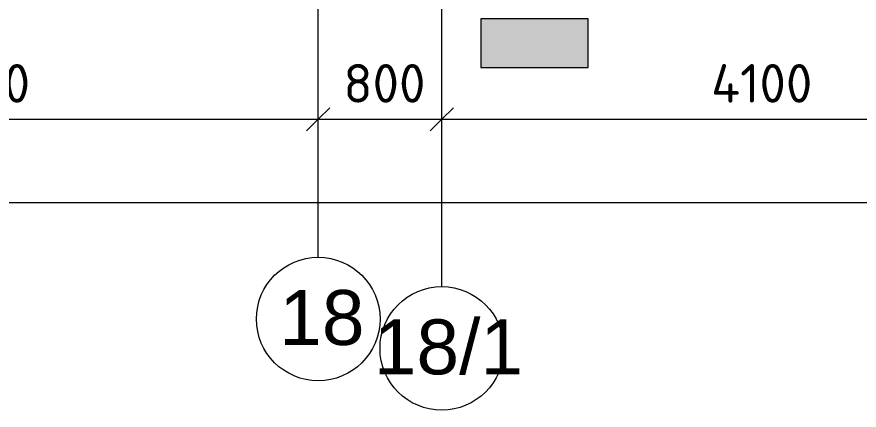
# Model space of a CAD drawing. Header units: millimetres. Extents: x -3817 to 677485, y -22715 to 103890.
# Drawn here: x 63952 to 69406, y -985 to 1562 of the extents above; entities that cross this region are included whole.
import ezdxf

# ---------------------------------------------------------------- set-up
doc = ezdxf.new("R2010")
doc.units = ezdxf.units.MM
doc.layers.add('PDF _Геометрия', color=7, linetype='Continuous', true_color=0x1d1d1d)
doc.layers.add('PDF _Сплошная заливка', color=7, linetype='Continuous', true_color=0xffffff)
doc.layers.add('PDF _Текст', color=7, linetype='Continuous')
doc.styles.add('PDF ArialMT', font='arial.ttf')
doc.styles.add('PDF ISOCPEUR', font='isocpeur.ttf')

msp = doc.modelspace()

# ---------------------------------------------------------------- linework, layer by layer
at = {"layer": 'PDF _Геометрия', "color": 253, "lineweight": 9, "true_color": 0xaaaaaa}
for points in [[(65903.3, 5.1), (65903.3, 2505.1), (65903.3, 4338.5)], [(66703.3, -185.1), (66703.3, 2314.9), (66703.3, 4243.4)]]:
    msp.add_lwpolyline(points, dxfattribs=at)
at = {"layer": 'PDF _Геометрия', "color": 7, "lineweight": 9}
msp.add_lwpolyline([(67650.2, 1549.3), (66956.3, 1549.3), (66956.3, 1234), (67650.2, 1234)], close=True, dxfattribs=at)
msp.add_lwpolyline([(67650.2, 1549.3), (66956.3, 1549.3), (66956.3, 1234), (67650.2, 1234)], close=True, dxfattribs=at)
for points in [[(38553.3, 1018.2), (38553.3, 898.2), (39003.3, 898.2), (42603.3, 898.2), (43403.3, 898.2), (47903.3, 898.2), (48703.3, 898.2), (52403.3, 898.2), (54703.3, 898.2), (56903.3, 898.2), (60703.3, 898.2), (61403.3, 898.2), (65903.3, 898.2), (66703.3, 898.2), (70803.3, 898.2), (72203.3, 898.2), (75103.3, 898.2), (75803.3, 898.2), (80903.3, 898.2), (84803.3, 898.2), (85103.3, 898.2), (85103.3, 1018.2)], [(65903.3, 704.3), (65903.3, 898.2), (65903.3, 1018.2)], [(66703.3, 704.3), (66703.3, 898.2), (66703.3, 1018.2)], [(38433.3, 359.3), (84923.3, 359.3)]]:
    msp.add_lwpolyline(points, dxfattribs=at)
at = {"layer": 'PDF _Геометрия', "color": 7, "lineweight": 20}
for points in [[(65978.3, 973.2), (65903.3, 898.2), (65828.3, 823.2)], [(66778.3, 973.2), (66703.3, 898.2), (66628.3, 823.2)]]:
    msp.add_lwpolyline(points, dxfattribs=at)
at = {"layer": 'PDF _Геометрия', "color": 253, "lineweight": 9, "true_color": 0xaaaaaa}
for centre in [(65903.3, -394.9), (66703.3, -585.1)]:
    msp.add_circle(centre, 400, dxfattribs=at)
at = {"layer": 'PDF _Геометрия', "color": 253, "lineweight": 20, "true_color": 0xaaaaaa}
for centre in [(65903.3, -394.9), (66703.3, -585.1)]:
    msp.add_circle(centre, 400, dxfattribs=at)
at = {"layer": 'PDF _Сплошная заливка', "lineweight": 9, "transparency": 33554559}
msp.add_solid([(67650.2, 1549.3), (66956.3, 1549.3), (67650.2, 1234), (66956.3, 1234)], dxfattribs=at)

# ---------------------------------------------------------------- texts
at = {"layer": 'PDF _Текст', "char_height": 250.11, "attachment_point": 4, "style": 'PDF ISOCPEUR'}
for s, insert in [('4500', (63325.3, 1131)), ('800', (66066.2, 1131)), ('4100', (68446.8, 1131))]:
    msp.add_mtext(s, dxfattribs=dict(at, insert=insert))
at = {"layer": 'PDF _Текст', "color": 9, "true_color": 0xbebebe, "char_height": 355.6, "attachment_point": 4, "style": 'PDF ArialMT'}
for s, insert in [('18', (65650.6, -387.7)), ('18/1', (66263, -577.8))]:
    msp.add_mtext(s, dxfattribs=dict(at, insert=insert))

doc.saveas('drawing.dxf')
